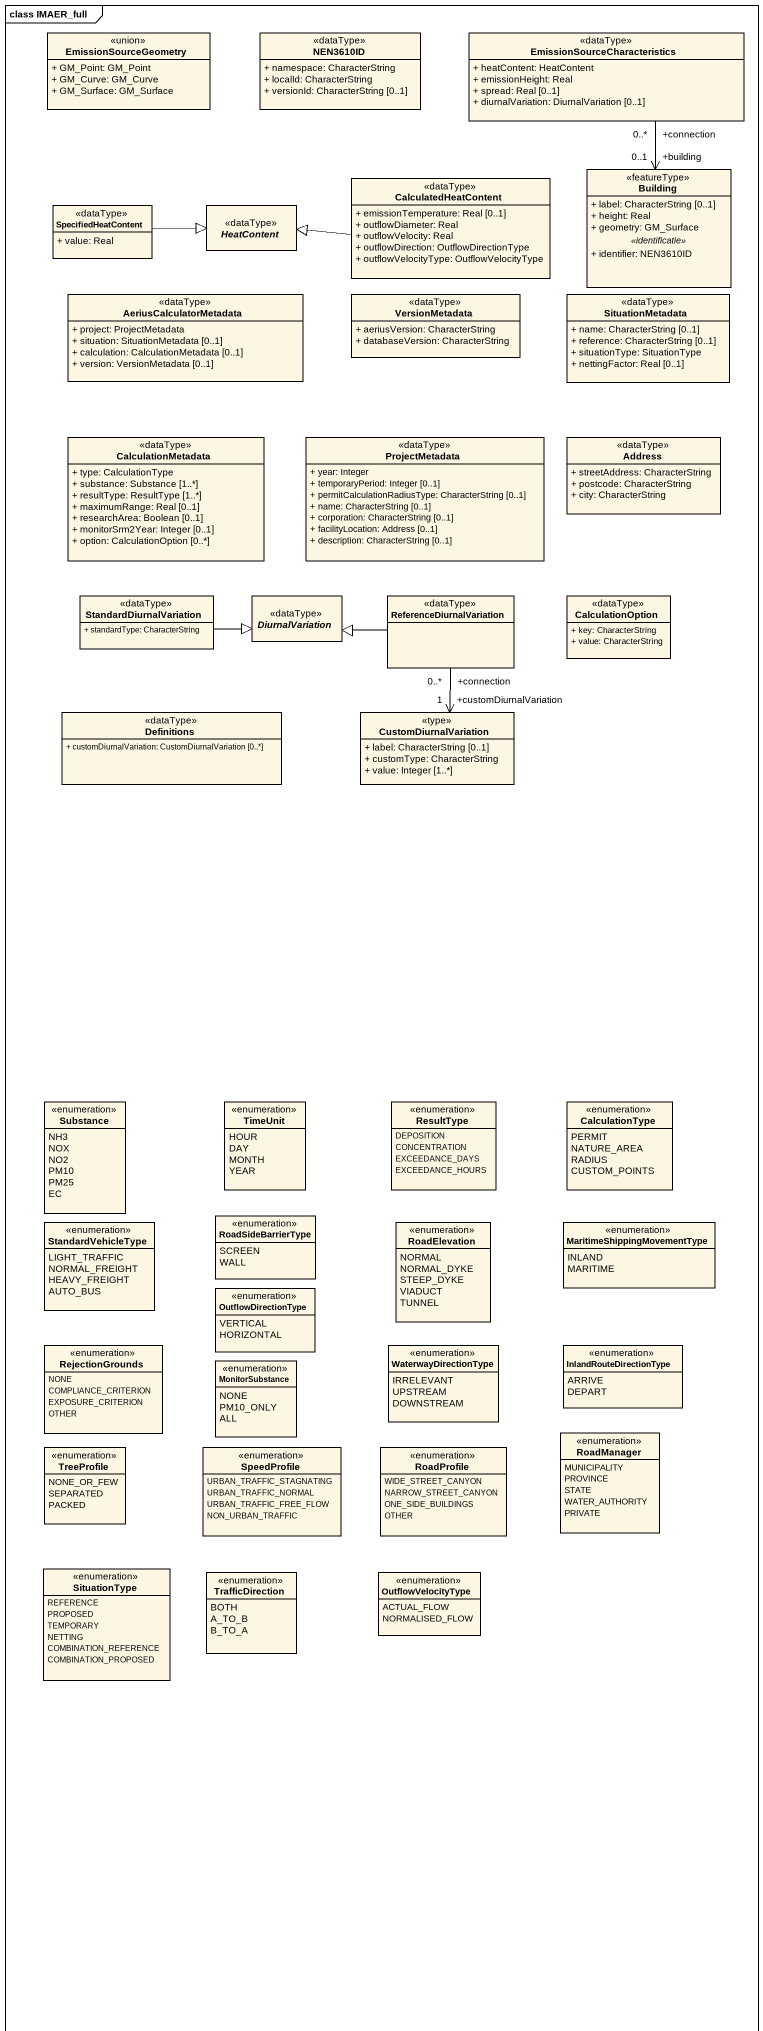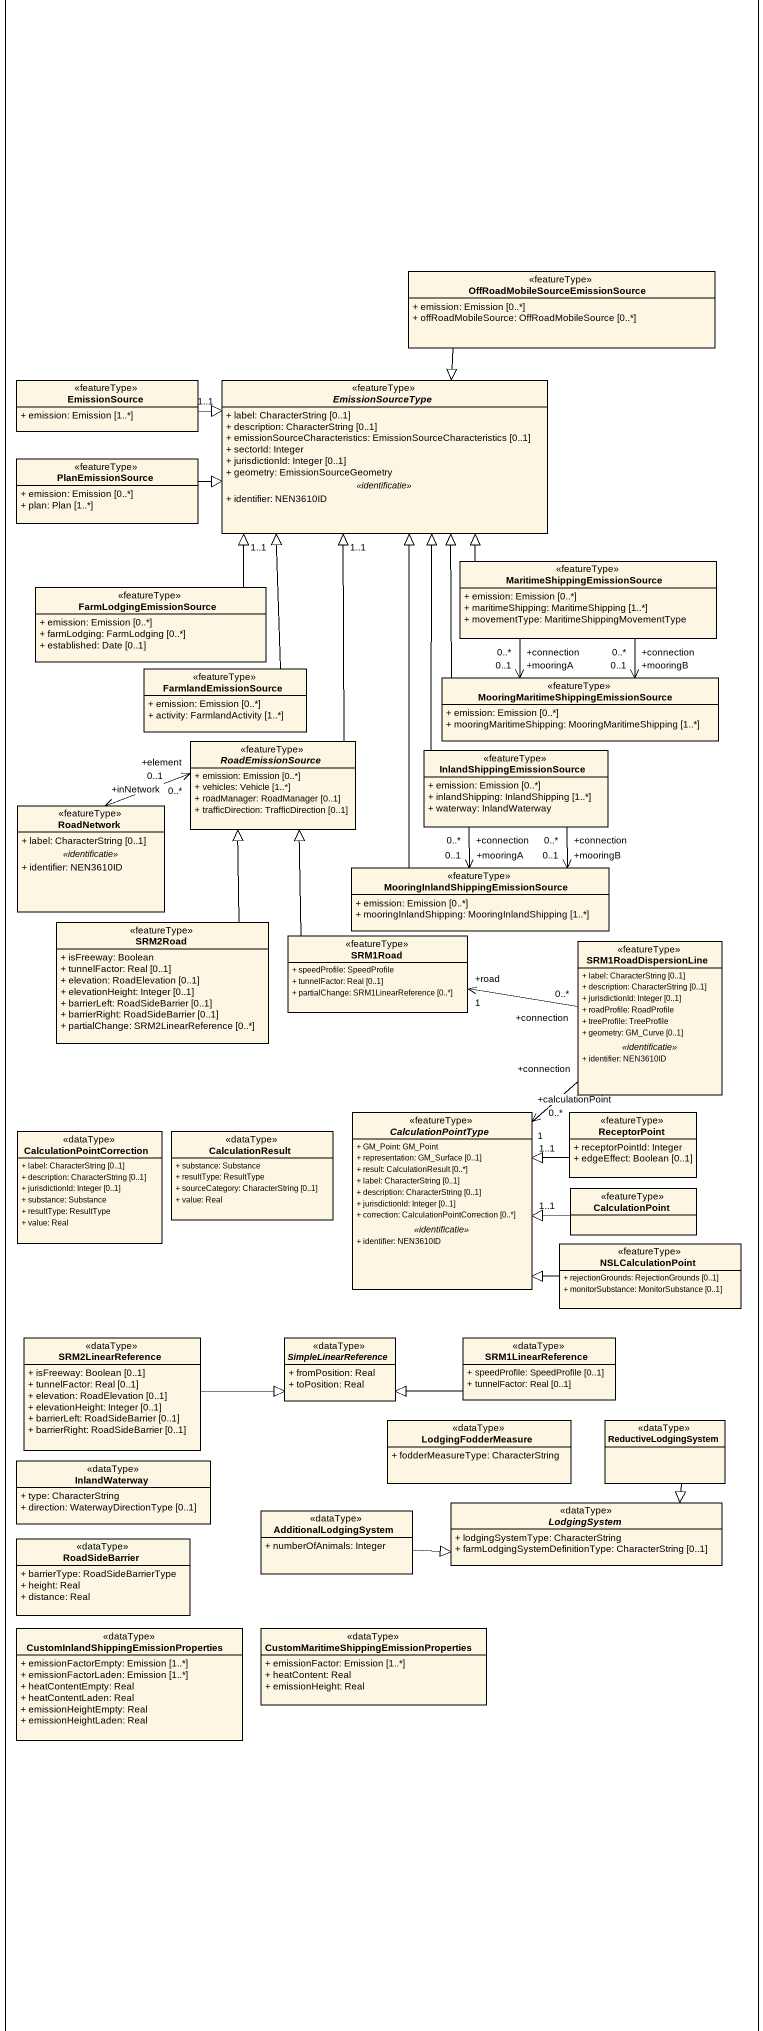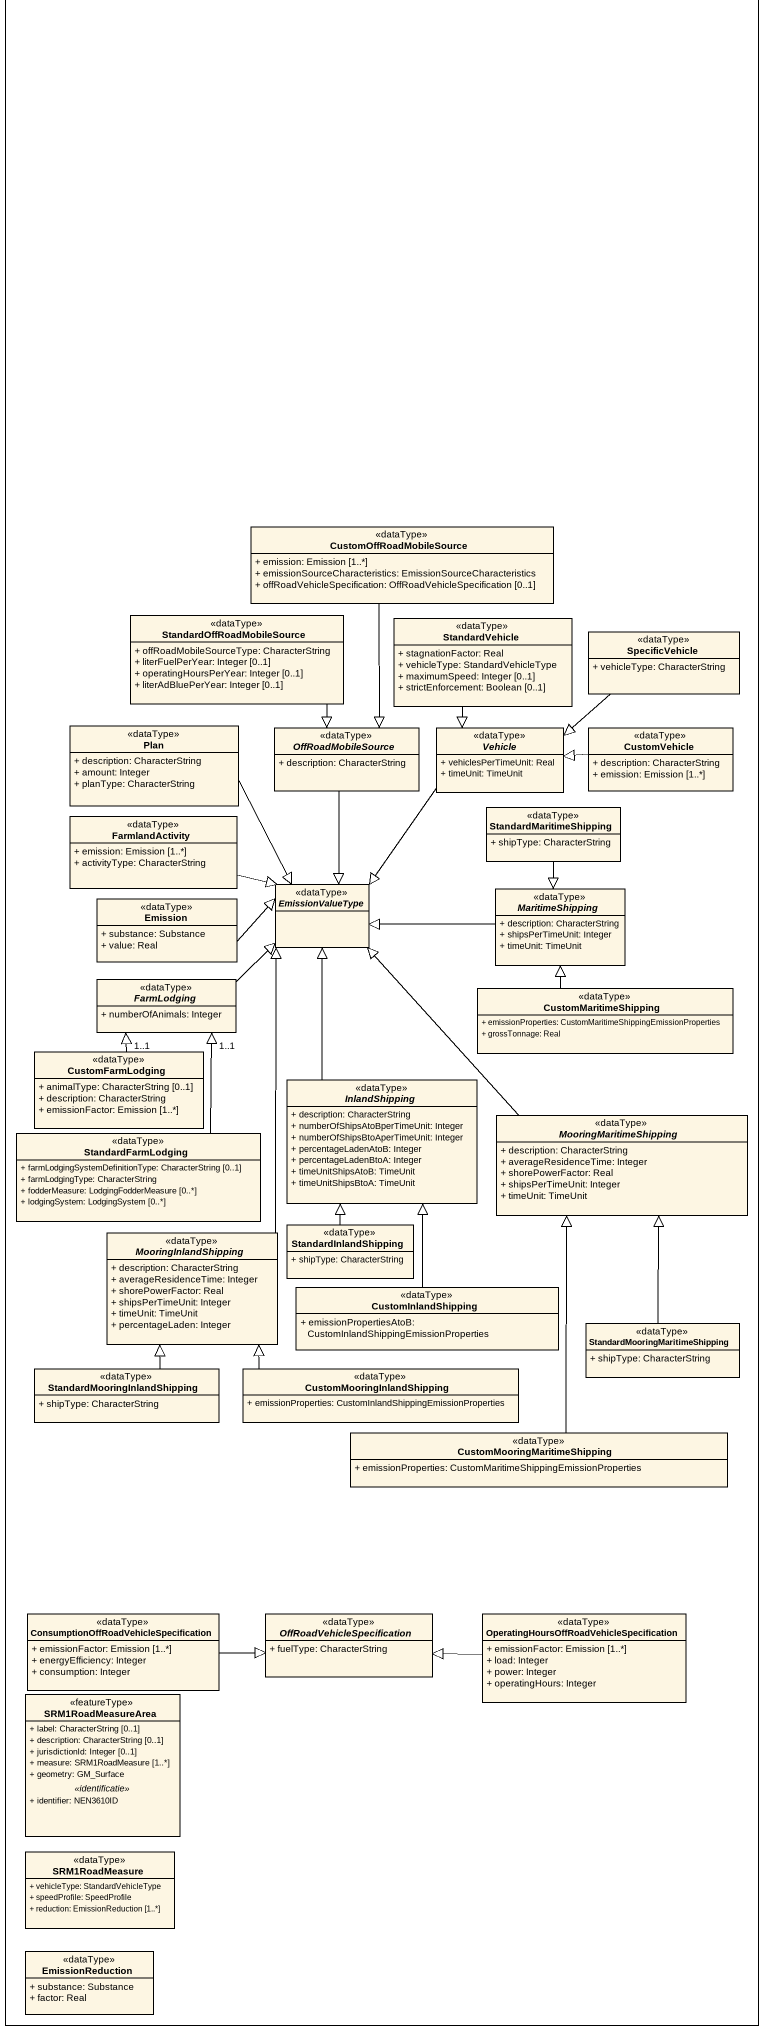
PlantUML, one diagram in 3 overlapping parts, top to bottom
@startuml
mainframe class IMAER_full
hide circle
hide empty members
skinparam classAttributeIconSize 0
class EmissionSourceGeometry <<union>> {
  + GM_Point: GM_Point
  + GM_Curve: GM_Curve
  + GM_Surface: GM_Surface
}
class NEN3610ID <<dataType>> {
  + namespace: CharacterString
  + localId: CharacterString
  + versionId: CharacterString [0..1]
}
class "EmissionSourceCharacteristics" as EmissionSourceCharacteristic <<dataType>> {
  + heatContent: HeatContent
  + emissionHeight: Real
  + spread: Real [0..1]
  + diurnalVariation: DiurnalVariation [0..1]
}
class CalculatedHeatContent <<dataType>> {
  + emissionTemperature: Real [0..1]
  + outflowDiameter: Real
  + outflowVelocity: Real
  + outflowDirection: OutflowDirectionType
  + outflowVelocityType: OutflowVelocityType
}
class Building <<featureType>> {
  + label: CharacterString [0..1]
  + height: Real
  + geometry: GM_Surface
  .. <<identificatie>> ..
  + identifier: NEN3610ID
}
class SpecifiedHeatContent <<dataType>> {
  + value: Real
}
abstract class HeatContent <<dataType>>
class AeriusCalculatorMetadata <<dataType>> {
  + project: ProjectMetadata
  + situation: SituationMetadata [0..1]
  + calculation: CalculationMetadata [0..1]
  + version: VersionMetadata [0..1]
}
class VersionMetadata <<dataType>> {
  + aeriusVersion: CharacterString
  + databaseVersion: CharacterString
}
class SituationMetadata <<dataType>> {
  + name: CharacterString [0..1]
  + reference: CharacterString [0..1]
  + situationType: SituationType
  + nettingFactor: Real [0..1]
}
class CalculationMetadata <<dataType>> {
  + type: CalculationType
  + substance: Substance [1..*]
  + resultType: ResultType [1..*]
  + maximumRange: Real [0..1]
  + researchArea: Boolean [0..1]
  + monitorSrm2Year: Integer [0..1]
  + option: CalculationOption [0..*]
}
class ProjectMetadata <<dataType>> {
  + year: Integer
  + temporaryPeriod: Integer [0..1]
  + permitCalculationRadiusType: CharacterString [0..1]
  + name: CharacterString [0..1]
  + corporation: CharacterString [0..1]
  + facilityLocation: Address [0..1]
  + description: CharacterString [0..1]
}
class Address <<dataType>> {
  + streetAddress: CharacterString
  + postcode: CharacterString
  + city: CharacterString
}
class StandardDiurnalVariation <<dataType>> {
  + standardType: CharacterString
}
abstract class DiurnalVariation <<dataType>>
class ReferenceDiurnalVariation <<dataType>>
class CalculationOption <<dataType>> {
  + key: CharacterString
  + value: CharacterString
}
class Definitions <<dataType>> {
  + customDiurnalVariation: CustomDiurnalVariation [0..*]
}
class CustomDiurnalVariation <<type>> {
  + label: CharacterString [0..1]
  + customType: CharacterString
  + value: Integer [1..*]
}
enum Substance {
  NH3
  NOX
  NO2
  PM10
  PM25
  EC
}
enum TimeUnit {
  HOUR
  DAY
  MONTH
  YEAR
}
enum ResultType {
  DEPOSITION
  CONCENTRATION
  EXCEEDANCE_DAYS
  EXCEEDANCE_HOURS
}
enum CalculationType {
  PERMIT
  NATURE_AREA
  RADIUS
  CUSTOM_POINTS
}
enum StandardVehicleType {
  LIGHT_TRAFFIC
  NORMAL_FREIGHT
  HEAVY_FREIGHT
  AUTO_BUS
}
enum RoadSideBarrierType {
  SCREEN
  WALL
}
enum RoadElevation {
  NORMAL
  NORMAL_DYKE
  STEEP_DYKE
  VIADUCT
  TUNNEL
}
enum MaritimeShippingMovementType {
  INLAND
  MARITIME
}
enum OutflowDirectionType {
  VERTICAL
  HORIZONTAL
}
enum RejectionGrounds {
  NONE
  COMPLIANCE_CRITERION
  EXPOSURE_CRITERION
  OTHER
}
enum MonitorSubstance {
  NONE
  PM10_ONLY
  ALL
}
enum WaterwayDirectionType {
  IRRELEVANT
  UPSTREAM
  DOWNSTREAM
}
enum InlandRouteDirectionType {
  ARRIVE
  DEPART
}
enum TreeProfile {
  NONE_OR_FEW
  SEPARATED
  PACKED
}
enum SpeedProfile {
  URBAN_TRAFFIC_STAGNATING
  URBAN_TRAFFIC_NORMAL
  URBAN_TRAFFIC_FREE_FLOW
  NON_URBAN_TRAFFIC
}
enum RoadProfile {
  WIDE_STREET_CANYON
  NARROW_STREET_CANYON
  ONE_SIDE_BUILDINGS
  OTHER
}
enum RoadManager {
  MUNICIPALITY
  PROVINCE
  STATE
  WATER_AUTHORITY
  PRIVATE
}
enum SituationType {
  REFERENCE
  PROPOSED
  TEMPORARY
  NETTING
  COMBINATION_REFERENCE
  COMBINATION_PROPOSED
}
enum TrafficDirection {
  BOTH
  A_TO_B
  B_TO_A
}
enum OutflowVelocityType {
  ACTUAL_FLOW
  NORMALISED_FLOW
}
class "OffRoadMobileSourceEmissionSource" as OffRoadMobileSourceEmissionS <<featureType>> {
  + emission: Emission [0..*]
  + offRoadMobileSource: OffRoadMobileSource [0..*]
}
class EmissionSource <<featureType>> {
  + emission: Emission [1..*]
}
abstract class EmissionSourceType <<featureType>> {
  + label: CharacterString [0..1]
  + description: CharacterString [0..1]
  + emissionSourceCharacteristics: EmissionSourceCharacteristics [0..1]
  + sectorId: Integer
  + jurisdictionId: Integer [0..1]
  + geometry: EmissionSourceGeometry
  .. <<identificatie>> ..
  + identifier: NEN3610ID
}
class PlanEmissionSource <<featureType>> {
  + emission: Emission [0..*]
  + plan: Plan [1..*]
}
class "MaritimeShippingEmissionSource" as MaritimeShippingEmissionSour <<featureType>> {
  + emission: Emission [0..*]
  + maritimeShipping: MaritimeShipping [1..*]
  + movementType: MaritimeShippingMovementType
}
class FarmLodgingEmissionSource <<featureType>> {
  + emission: Emission [0..*]
  + farmLodging: FarmLodging [0..*]
  + established: Date [0..1]
}
class FarmlandEmissionSource <<featureType>> {
  + emission: Emission [0..*]
  + activity: FarmlandActivity [1..*]
}
class "MooringMaritimeShippingEmissionSource" as MooringMaritimeShippingEmiss <<featureType>> {
  + emission: Emission [0..*]
  + mooringMaritimeShipping: MooringMaritimeShipping [1..*]
}
abstract class RoadEmissionSource <<featureType>> {
  + emission: Emission [0..*]
  + vehicles: Vehicle [1..*]
  + roadManager: RoadManager [0..1]
  + trafficDirection: TrafficDirection [0..1]
}
class InlandShippingEmissionSource <<featureType>> {
  + emission: Emission [0..*]
  + inlandShipping: InlandShipping [1..*]
  + waterway: InlandWaterway
}
class RoadNetwork <<featureType>> {
  + label: CharacterString [0..1]
  .. <<identificatie>> ..
  + identifier: NEN3610ID
}
class "MooringInlandShippingEmissionSource" as MooringInlandShippingEmissio <<featureType>> {
  + emission: Emission [0..*]
  + mooringInlandShipping: MooringInlandShipping [1..*]
}
class SRM2Road <<featureType>> {
  + isFreeway: Boolean
  + tunnelFactor: Real [0..1]
  + elevation: RoadElevation [0..1]
  + elevationHeight: Integer [0..1]
  + barrierLeft: RoadSideBarrier [0..1]
  + barrierRight: RoadSideBarrier [0..1]
  + partialChange: SRM2LinearReference [0..*]
}
class SRM1Road <<featureType>> {
  + speedProfile: SpeedProfile
  + tunnelFactor: Real [0..1]
  + partialChange: SRM1LinearReference [0..*]
}
class SRM1RoadDispersionLine <<featureType>> {
  + label: CharacterString [0..1]
  + description: CharacterString [0..1]
  + jurisdictionId: Integer [0..1]
  + roadProfile: RoadProfile
  + treeProfile: TreeProfile
  + geometry: GM_Curve [0..1]
  .. <<identificatie>> ..
  + identifier: NEN3610ID
}
class CalculationPointCorrection <<dataType>> {
  + label: CharacterString [0..1]
  + description: CharacterString [0..1]
  + jurisdictionId: Integer [0..1]
  + substance: Substance
  + resultType: ResultType
  + value: Real
}
class CalculationResult <<dataType>> {
  + substance: Substance
  + resultType: ResultType
  + sourceCategory: CharacterString [0..1]
  + value: Real
}
abstract class CalculationPointType <<featureType>> {
  + GM_Point: GM_Point
  + representation: GM_Surface [0..1]
  + result: CalculationResult [0..*]
  + label: CharacterString [0..1]
  + description: CharacterString [0..1]
  + jurisdictionId: Integer [0..1]
  + correction: CalculationPointCorrection [0..*]
  .. <<identificatie>> ..
  + identifier: NEN3610ID
}
class ReceptorPoint <<featureType>> {
  + receptorPointId: Integer
  + edgeEffect: Boolean [0..1]
}
class CalculationPoint <<featureType>>
class NSLCalculationPoint <<featureType>> {
  + rejectionGrounds: RejectionGrounds [0..1]
  + monitorSubstance: MonitorSubstance [0..1]
}
class SRM2LinearReference <<dataType>> {
  + isFreeway: Boolean [0..1]
  + tunnelFactor: Real [0..1]
  + elevation: RoadElevation [0..1]
  + elevationHeight: Integer [0..1]
  + barrierLeft: RoadSideBarrier [0..1]
  + barrierRight: RoadSideBarrier [0..1]
}
abstract class SimpleLinearReference <<dataType>> {
  + fromPosition: Real
  + toPosition: Real
}
class SRM1LinearReference <<dataType>> {
  + speedProfile: SpeedProfile [0..1]
  + tunnelFactor: Real [0..1]
}
class LodgingFodderMeasure <<dataType>> {
  + fodderMeasureType: CharacterString
}
class ReductiveLodgingSystem <<dataType>>
class InlandWaterway <<dataType>> {
  + type: CharacterString
  + direction: WaterwayDirectionType [0..1]
}
abstract class LodgingSystem <<dataType>> {
  + lodgingSystemType: CharacterString
  + farmLodgingSystemDefinitionType: CharacterString [0..1]
}
class RoadSideBarrier <<dataType>> {
  + barrierType: RoadSideBarrierType
  + height: Real
  + distance: Real
}
class AdditionalLodgingSystem <<dataType>> {
  + numberOfAnimals: Integer
}
class "CustomInlandShippingEmissionProperties" as CustomInlandShippingEmission <<dataType>> {
  + emissionFactorEmpty: Emission [1..*]
  + emissionFactorLaden: Emission [1..*]
  + heatContentEmpty: Real
  + heatContentLaden: Real
  + emissionHeightEmpty: Real
  + emissionHeightLaden: Real
}
class "CustomMaritimeShippingEmissionProperties" as CustomMaritimeShippingEmissi <<dataType>> {
  + emissionFactor: Emission [1..*]
  + heatContent: Real
  + emissionHeight: Real
}
class CustomOffRoadMobileSource <<dataType>> {
  + emission: Emission [1..*]
  + emissionSourceCharacteristics: EmissionSourceCharacteristics
  + offRoadVehicleSpecification: OffRoadVehicleSpecification [0..1]
}
class StandardOffRoadMobileSource <<dataType>> {
  + offRoadMobileSourceType: CharacterString
  + literFuelPerYear: Integer [0..1]
  + operatingHoursPerYear: Integer [0..1]
  + literAdBluePerYear: Integer [0..1]
}
class StandardVehicle <<dataType>> {
  + stagnationFactor: Real
  + vehicleType: StandardVehicleType
  + maximumSpeed: Integer [0..1]
  + strictEnforcement: Boolean [0..1]
}
class SpecificVehicle <<dataType>> {
  + vehicleType: CharacterString
}
class Plan <<dataType>> {
  + description: CharacterString
  + amount: Integer
  + planType: CharacterString
}
abstract class OffRoadMobileSource <<dataType>> {
  + description: CharacterString
}
abstract class Vehicle <<dataType>> {
  + vehiclesPerTimeUnit: Real
  + timeUnit: TimeUnit
}
class CustomVehicle <<dataType>> {
  + description: CharacterString
  + emission: Emission [1..*]
}
class FarmlandActivity <<dataType>> {
  + emission: Emission [1..*]
  + activityType: CharacterString
}
class StandardMaritimeShipping <<dataType>> {
  + shipType: CharacterString
}
class Emission <<dataType>> {
  + substance: Substance
  + value: Real
}
abstract class EmissionValueType <<dataType>>
abstract class MaritimeShipping <<dataType>> {
  + description: CharacterString
  + shipsPerTimeUnit: Integer
  + timeUnit: TimeUnit
}
abstract class FarmLodging <<dataType>> {
  + numberOfAnimals: Integer
}
class CustomMaritimeShipping <<dataType>> {
  + emissionProperties: CustomMaritimeShippingEmissionProperties
  + grossTonnage: Real
}
class CustomFarmLodging <<dataType>> {
  + animalType: CharacterString [0..1]
  + description: CharacterString
  + emissionFactor: Emission [1..*]
}
abstract class InlandShipping <<dataType>> {
  + description: CharacterString
  + numberOfShipsAtoBperTimeUnit: Integer
  + numberOfShipsBtoAperTimeUnit: Integer
  + percentageLadenAtoB: Integer
  + percentageLadenBtoA: Integer
  + timeUnitShipsAtoB: TimeUnit
  + timeUnitShipsBtoA: TimeUnit
}
class StandardFarmLodging <<dataType>> {
  + farmLodgingSystemDefinitionType: CharacterString [0..1]
  + farmLodgingType: CharacterString
  + fodderMeasure: LodgingFodderMeasure [0..*]
  + lodgingSystem: LodgingSystem [0..*]
}
abstract class MooringMaritimeShipping <<dataType>> {
  + description: CharacterString
  + averageResidenceTime: Integer
  + shorePowerFactor: Real
  + shipsPerTimeUnit: Integer
  + timeUnit: TimeUnit
}
class StandardInlandShipping <<dataType>> {
  + shipType: CharacterString
}
abstract class MooringInlandShipping <<dataType>> {
  + description: CharacterString
  + averageResidenceTime: Integer
  + shorePowerFactor: Real
  + shipsPerTimeUnit: Integer
  + timeUnit: TimeUnit
  + percentageLaden: Integer
}
class CustomInlandShipping <<dataType>> {
  + emissionPropertiesAtoB: CustomInlandShippingEmissionProperties
}
class "StandardMooringMaritimeShipping" as StandardMooringMaritimeShipp <<dataType>> {
  + shipType: CharacterString
}
class "StandardMooringInlandShipping" as StandardMooringInlandShippin <<dataType>> {
  + shipType: CharacterString
}
class CustomMooringInlandShipping <<dataType>> {
  + emissionProperties: CustomInlandShippingEmissionProperties
}
class "CustomMooringMaritimeShipping" as CustomMooringMaritimeShippin <<dataType>> {
  + emissionProperties: CustomMaritimeShippingEmissionProperties
}
class "ConsumptionOffRoadVehicleSpecification" as ConsumptionOffRoadVehicleSpe <<dataType>> {
  + emissionFactor: Emission [1..*]
  + energyEfficiency: Integer
  + consumption: Integer
}
abstract class OffRoadVehicleSpecification <<dataType>> {
  + fuelType: CharacterString
}
class "OperatingHoursOffRoadVehicleSpecification" as OperatingHoursOffRoadVehicle <<dataType>> {
  + emissionFactor: Emission [1..*]
  + load: Integer
  + power: Integer
  + operatingHours: Integer
}
class SRM1RoadMeasureArea <<featureType>> {
  + label: CharacterString [0..1]
  + description: CharacterString [0..1]
  + jurisdictionId: Integer [0..1]
  + measure: SRM1RoadMeasure [1..*]
  + geometry: GM_Surface
  .. <<identificatie>> ..
  + identifier: NEN3610ID
}
class SRM1RoadMeasure <<dataType>> {
  + vehicleType: StandardVehicleType
  + speedProfile: SpeedProfile
  + reduction: EmissionReduction [1..*]
}
class EmissionReduction <<dataType>> {
  + substance: Substance
  + factor: Real
}
EmissionSourceCharacteristic "+connection\n0..*" --> "+building\n0..1" Building
CalculatedHeatContent -left-|> HeatContent
SpecifiedHeatContent -right-|> HeatContent
StandardDiurnalVariation -right-|> DiurnalVariation
ReferenceDiurnalVariation -left-|> DiurnalVariation
ReferenceDiurnalVariation "+connection\n0..*" --> "+customDiurnalVariation\n1" CustomDiurnalVariation
OffRoadMobileSourceEmissionS --|> EmissionSourceType
EmissionSource -right-|> "1..1" EmissionSourceType
PlanEmissionSource -right-|> EmissionSourceType
MaritimeShippingEmissionSour -up-|> EmissionSourceType
MaritimeShippingEmissionSour "+connection\n0..*" --> "+mooringA\n0..1" MooringMaritimeShippingEmiss
MaritimeShippingEmissionSour "+connection\n0..*" --> "+mooringB\n0..1" MooringMaritimeShippingEmiss
FarmLodgingEmissionSource -up-|> "1..1" EmissionSourceType
FarmlandEmissionSource -up-|> EmissionSourceType
MooringMaritimeShippingEmiss -up-|> EmissionSourceType
RoadEmissionSource -up-|> "1..1" EmissionSourceType
InlandShippingEmissionSource -up-|> EmissionSourceType
InlandShippingEmissionSource "+connection\n0..*" --> "+mooringA\n0..1" MooringInlandShippingEmissio
InlandShippingEmissionSource "+connection\n0..*" --> "+mooringB\n0..1" MooringInlandShippingEmissio
RoadNetwork "+inNetwork\n0..1" <-right-> "+element\n0..*" RoadEmissionSource
MooringInlandShippingEmissio -up-|> EmissionSourceType
SRM2Road -up-|> RoadEmissionSource
SRM1Road -up-|> RoadEmissionSource
SRM1RoadDispersionLine "+connection\n0..*" -left-> "+road\n1" SRM1Road
CalculationPointType "+calculationPoint\n1" <-up- "+connection\n0..*" SRM1RoadDispersionLine
ReceptorPoint -left-|> "1..1" CalculationPointType
CalculationPoint -left-|> "1..1" CalculationPointType
NSLCalculationPoint -left-|> CalculationPointType
SRM2LinearReference -right-|> SimpleLinearReference
SRM1LinearReference -left-|> SimpleLinearReference
ReductiveLodgingSystem --|> LodgingSystem
AdditionalLodgingSystem -right-|> LodgingSystem
CustomOffRoadMobileSource --|> OffRoadMobileSource
StandardOffRoadMobileSource --|> OffRoadMobileSource
StandardVehicle --|> Vehicle
SpecificVehicle -left-|> Vehicle
Plan --|> EmissionValueType
OffRoadMobileSource --|> EmissionValueType
Vehicle --|> EmissionValueType
CustomVehicle -left-|> Vehicle
FarmlandActivity -right-|> EmissionValueType
StandardMaritimeShipping --|> MaritimeShipping
Emission -right-|> EmissionValueType
MaritimeShipping -left-|> EmissionValueType
FarmLodging -right-|> EmissionValueType
CustomMaritimeShipping -up-|> MaritimeShipping
CustomFarmLodging -up-|> "1..1" FarmLodging
InlandShipping -up-|> EmissionValueType
StandardFarmLodging -up-|> "1..1" FarmLodging
MooringMaritimeShipping -up-|> EmissionValueType
StandardInlandShipping -up-|> InlandShipping
MooringInlandShipping -up-|> EmissionValueType
CustomInlandShipping -up-|> InlandShipping
StandardMooringMaritimeShipp -up-|> MooringMaritimeShipping
StandardMooringInlandShippin -up-|> MooringInlandShipping
CustomMooringInlandShipping -left-|> MooringInlandShipping
CustomMooringMaritimeShippin -up-|> MooringMaritimeShipping
ConsumptionOffRoadVehicleSpe -right-|> OffRoadVehicleSpecification
OperatingHoursOffRoadVehicle -left-|> OffRoadVehicleSpecification
@enduml
